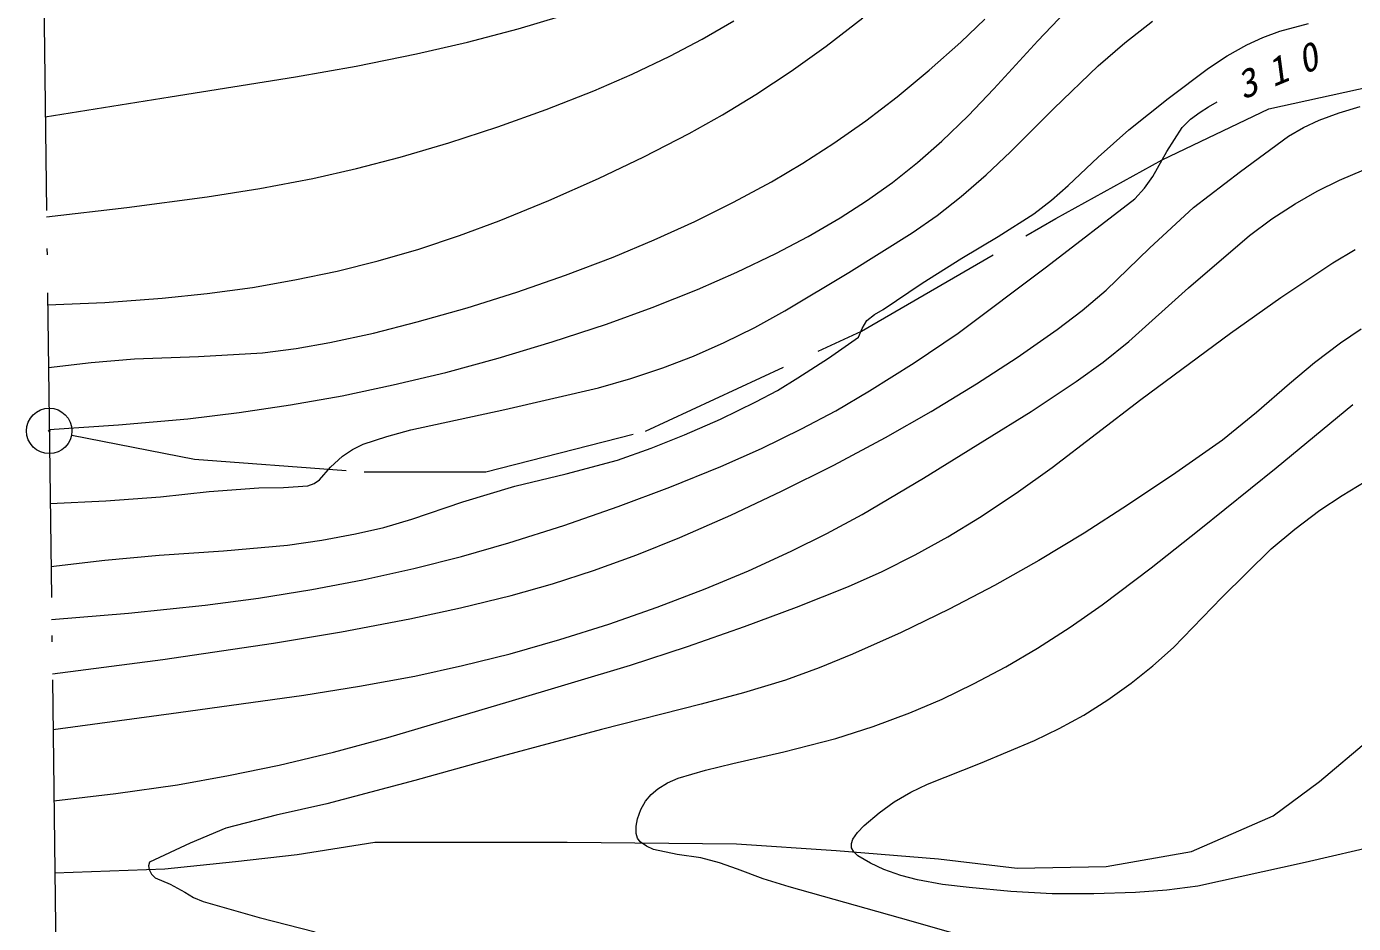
# Model space of a CAD drawing. Units: millimetres, scale not verified. Extents: x 61448 to 701448, y 5061 to 365061.
# Drawn here: x 293546 to 345858, y 246248 to 281592 of the extents above; entities that cross this region are included whole.
import ezdxf

# ---------------------------------------------------------------- set-up
doc = ezdxf.new("R2010")
doc.units = ezdxf.units.MM
doc.header["$LTSCALE"] = 1000
doc.linetypes.add('DASHED', pattern=[7.5, 6, -1.5])
doc.linetypes.add('LONG_DASHED_DOTTED', pattern=[15.25, 12, -1.5, 0.25, -1.5])
doc.layers.add('S-SUV', color=7, linetype='Continuous', lineweight=13)
doc.styles.add('ＭＳ ゴシック', font='')
doc.styles.get('ＭＳ ゴシック').set_extended_font_data('MS Gothic')

msp = doc.modelspace()

# ---------------------------------------------------------------- linework, layer by layer
at = {"layer": 'S-SUV', "linetype": 'LONG_DASHED_DOTTED'}
msp.add_line((293789, 316839), (295002, 221731), dxfattribs=at)
at = {"layer": 'S-SUV'}
for p, q in [((333416, 281033), (335196, 282899)), ((312932, 281508), (314555, 281990)), ((310931, 280980), (312932, 281508)), ((320182, 281095), (321436, 281823)), ((325072, 280820), (326514, 281930)), ((330376, 280974), (331328, 281886)), ((336847, 280951), (337942, 281808)), ((342951, 281404), (344079, 281706)), ((308918, 280511), (310931, 280980)), ((318907, 280424), (320182, 281095)), ((329137, 279870), (330376, 280974)), ((331685, 279132), (333416, 281033)), ((335791, 280047), (336847, 280951)), ((341653, 280875), (342286, 281166)), ((342286, 281166), (342951, 281404)), ((306541, 280028), (308918, 280511)), ((317418, 279715), (318907, 280424)), ((323696, 279838), (325072, 280820)), ((340144, 279956), (340880, 280440)), ((340880, 280440), (341653, 280875)), ((304149, 279604), (306541, 280028)), ((327866, 278817), (329137, 279870)), ((334040, 278365), (335791, 280047)), ((338551, 278763), (340144, 279956)), ((299209, 278822), (304149, 279604)), ((315911, 279065), (317418, 279715)), ((322295, 278912), (323696, 279838)), ((294284, 278033), (299209, 278822)), ((314027, 278325), (315911, 279065)), ((320990, 278114), (322295, 278912)), ((330672, 278076), (331685, 279132)), ((312122, 277641), (314027, 278325)), ((326634, 277876), (327866, 278817)), ((332341, 276650), (334040, 278365)), ((336996, 277523), (338551, 278763)), ((339815, 278215), (340141, 278423)), ((340141, 278423), (340480, 278631)), ((345299, 278198), (346127, 278440)), ((319664, 277375), (320990, 278114)), ((325374, 276990), (326634, 277876)), ((329624, 277072), (330672, 278076)), ((339103, 277619), (339436, 277938)), ((339436, 277938), (339815, 278215)), ((343886, 277613), (344505, 277903)), ((344505, 277903), (345299, 278198)), ((310201, 277009), (312122, 277641)), ((317888, 276462), (319664, 277375)), ((335787, 276447), (336996, 277523)), ((338505, 276673), (339103, 277619)), ((341401, 275885), (343294, 277268)), ((343294, 277268), (343886, 277613)), ((308275, 276439), (310201, 277009)), ((324156, 276203), (325374, 276990)), ((328669, 276235), (329624, 277072)), ((306555, 275993), (308275, 276439)), ((316091, 275607), (317888, 276462)), ((327683, 275452), (328669, 276235)), ((331384, 275745), (332341, 276650)), ((334616, 275324), (335787, 276447)), ((337951, 275680), (338505, 276673)), ((304830, 275608), (306555, 275993)), ((322915, 275473), (324156, 276203)), ((330392, 274890), (331384, 275745)), ((339548, 274456), (341401, 275885)), ((345309, 275539), (346270, 275942)), ((300665, 274880), (302748, 275214)), ((302748, 275214), (304830, 275608)), ((314143, 274743), (316091, 275607)), ((321420, 274667), (322915, 275473)), ((326666, 274726), (327683, 275452)), ((333955, 274746), (334616, 275324)), ((337234, 274808), (337616, 275225)), ((337616, 275225), (337951, 275680)), ((344422, 275101), (345309, 275539)), ((297503, 274456), (300665, 274880)), ((312182, 273940), (314143, 274743)), ((319896, 273913), (321420, 274667)), ((325621, 274055), (326666, 274726)), ((329440, 274146), (330392, 274890)), ((333256, 274217), (333955, 274746)), ((333755, 272125), (337234, 274808)), ((343562, 274611), (344422, 275101)), ((294334, 274092), (297503, 274456)), ((328461, 273457), (329440, 274146)), ((331853, 273314), (333256, 274217)), ((337812, 272856), (339548, 274456)), ((342640, 274010), (343562, 274611)), ((310609, 273354), (312182, 273940)), ((318293, 273182), (319896, 273913)), ((324365, 273324), (325621, 274055)), ((341760, 273364), (342640, 274010)), ((309017, 272824), (310609, 273354)), ((316676, 272509), (318293, 273182)), ((323081, 272647), (324365, 273324)), ((325965, 271895), (328461, 273457)), ((330418, 272464), (331853, 273314)), ((339356, 271292), (341760, 273364)), ((307411, 272362), (309017, 272824)), ((321549, 271912), (323081, 272647)), ((336115, 271208), (337812, 272856)), ((345040, 272278), (345928, 272804)), ((305791, 271959), (307411, 272362)), ((314789, 271791), (316676, 272509)), ((328851, 271480), (330418, 272464)), ((330272, 269515), (333755, 272125)), ((343001, 270913), (345040, 272278)), ((302453, 271315), (304127, 271607)), ((304127, 271607), (305791, 271959)), ((312882, 271129), (314789, 271791)), ((320002, 271236), (321549, 271912)), ((323447, 270389), (325965, 271895)), ((298890, 270883), (300670, 271069)), ((300670, 271069), (302453, 271315)), ((310918, 270512), (312882, 271129)), ((318210, 270522), (320002, 271236)), ((327312, 270443), (328851, 271480)), ((335161, 270403), (336115, 271208)), ((337007, 269187), (339356, 271292)), ((294379, 270625), (296636, 270724)), ((296636, 270724), (298890, 270883)), ((308943, 269954), (310918, 270512)), ((316404, 269866), (318210, 270522)), ((341015, 269511), (343001, 270913)), ((307222, 269515), (308943, 269954)), ((322258, 269735), (323447, 270389)), ((326484, 269693), (326678, 270008)), ((326678, 270008), (326971, 270245)), ((326971, 270245), (327312, 270443)), ((334174, 269651), (335161, 270403)), ((305499, 269139), (307222, 269515)), ((314273, 269164), (316404, 269866)), ((321046, 269136), (322258, 269735)), ((326343, 269351), (326484, 269693)), ((328537, 268345), (330272, 269515)), ((332595, 268551), (334174, 269651)), ((337482, 266890), (341015, 269511)), ((346160, 269663), (345347, 269117)), ((302854, 268736), (304180, 268907)), ((304180, 268907), (305499, 269139)), ((312136, 268523), (314273, 269164)), ((319846, 268607), (321046, 269136)), ((325163, 268520), (326343, 269351)), ((335987, 268371), (337007, 269187)), ((345347, 269117), (344325, 268341)), ((296096, 268354), (297797, 268493)), ((297797, 268493), (300324, 268584)), ((300324, 268584), (302854, 268736)), ((310071, 267965), (312136, 268523)), ((318633, 268137), (319846, 268607)), ((323955, 267747), (325163, 268520)), ((330993, 267510), (332595, 268551)), ((334930, 267603), (335987, 268371)), ((294410, 268157), (296096, 268354)), ((308001, 267468), (310071, 267965)), ((317371, 267720), (318633, 268137)), ((326779, 267233), (328537, 268345)), ((344325, 268341), (343340, 267518)), ((305987, 267046), (308001, 267468)), ((312398, 266499), (316093, 267360)), ((316093, 267360), (317371, 267720)), ((323147, 267250), (323955, 267747)), ((329209, 266425), (330993, 267510)), ((333146, 266421), (334930, 267603)), ((343340, 267518), (342038, 266383)), ((303958, 266682), (305987, 267046)), ((320899, 266122), (322300, 266801)), ((322300, 266801), (323147, 267250)), ((325451, 266455), (326779, 267233)), ((333977, 264213), (337482, 266890)), ((299904, 266137), (301930, 266379)), ((301930, 266379), (303958, 266682)), ((308691, 265697), (312398, 266499)), ((324102, 265734), (325451, 266455)), ((327403, 265398), (329209, 266425)), ((331324, 265288), (333146, 266421)), ((342038, 266383), (340691, 265289)), ((342805, 264204), (345829, 266692)), ((294441, 265716), (297175, 265897)), ((297175, 265897), (299904, 266137)), ((319480, 265501), (320899, 266122)), ((306823, 265131), (307750, 265443)), ((307750, 265443), (308691, 265697)), ((318169, 264977), (319480, 265501)), ((322520, 264966), (324102, 265734)), ((325375, 264314), (327403, 265398)), ((328914, 263799), (331324, 265288)), ((340691, 265289), (338858, 264002)), ((306004, 264667), (306393, 264922)), ((306393, 264922), (306823, 265131)), ((316839, 264511), (318169, 264977)), ((320919, 264256), (322520, 264966)), ((305102, 263734), (305533, 264224)), ((305533, 264224), (306004, 264667)), ((314823, 263969), (316839, 264511)), ((318906, 263437), (320919, 264256)), ((323316, 263281), (325375, 264314)), ((332562, 263202), (333977, 264213)), ((339771, 261762), (342805, 264204)), ((304882, 263587), (305102, 263734)), ((312791, 263484), (314823, 263969)), ((326486, 262369), (328914, 263799)), ((338858, 264002), (336983, 262759)), ((345407, 263117), (346318, 263658)), ((298832, 263060), (300741, 263265)), ((300741, 263265), (302710, 263415)), ((302710, 263415), (303683, 263426)), ((303683, 263426), (304642, 263498)), ((304642, 263498), (304882, 263587)), ((310747, 262859), (312791, 263484)), ((316871, 262674), (318906, 263437)), ((321312, 262338), (323316, 263281)), ((331121, 262245), (332562, 263202)), ((294478, 262792), (296675, 262897)), ((296675, 262897), (298832, 263060)), ((308730, 262178), (310747, 262859)), ((314724, 261932), (316871, 262674)), ((336983, 262759), (335241, 261630)), ((344535, 262530), (345407, 263117)), ((307629, 261857), (308730, 262178)), ((319295, 261454), (321312, 262338)), ((325101, 261613), (326486, 262369)), ((329865, 261483), (331121, 262245)), ((343553, 261789), (344535, 262530)), ((305184, 261349), (306521, 261596)), ((306521, 261596), (307629, 261857)), ((312560, 261247), (314724, 261932)), ((323695, 260915), (325101, 261613)), ((335241, 261630), (333458, 260547)), ((337877, 260258), (339771, 261762)), ((342616, 261008), (343553, 261789)), ((301306, 260930), (303836, 261161)), ((303836, 261161), (305184, 261349)), ((310695, 260714), (312560, 261247)), ((317607, 260776), (319295, 261454)), ((328579, 260773), (329865, 261483)), ((294510, 260314), (296639, 260566)), ((296639, 260566), (298775, 260759)), ((298775, 260759), (301306, 260930)), ((308816, 260239), (310695, 260714)), ((315900, 260155), (317607, 260776)), ((322012, 260148), (323695, 260915)), ((327274, 260120), (328579, 260773)), ((333458, 260547), (331705, 259566)), ((340669, 259089), (342616, 261008)), ((306807, 259792), (308816, 260239)), ((314283, 259636), (315900, 260155)), ((320303, 259434), (322012, 260148)), ((325945, 259523), (327274, 260120)), ((335953, 258807), (337877, 260258)), ((304796, 259406), (306807, 259792)), ((312657, 259178), (314283, 259636)), ((323906, 258706), (325945, 259523)), ((331705, 259566), (329915, 258634)), ((300593, 258794), (302694, 259070)), ((302694, 259070), (304796, 259406)), ((310657, 258682), (312657, 259178)), ((318414, 258713), (320303, 259434)), ((338764, 257126), (340669, 259089)), ((294537, 258223), (297561, 258478)), ((297561, 258478), (300593, 258794)), ((308653, 258247), (310657, 258682)), ((316503, 258048), (318414, 258713)), ((321852, 257949), (323906, 258706)), ((329915, 258634), (328025, 257716)), ((334691, 257923), (335953, 258807)), ((305968, 257739), (308653, 258247)), ((314565, 257434), (316503, 258048)), ((319608, 257161), (321852, 257949)), ((333405, 257095), (334691, 257923)), ((303285, 257292), (305968, 257739)), ((312611, 256878), (314565, 257434)), ((328025, 257716), (326111, 256854)), ((298923, 256656), (303285, 257292)), ((310739, 256407), (312611, 256878)), ((317354, 256433), (319608, 257161)), ((326111, 256854), (324799, 256319)), ((332155, 256362), (333405, 257095)), ((337951, 256398), (338764, 257126)), ((294564, 256080), (298923, 256656)), ((308855, 255994), (310739, 256407)), ((312568, 254993), (317354, 256433)), ((330884, 255686), (332155, 256362)), ((337100, 255716), (337951, 256398)), ((306674, 255593), (308855, 255994)), ((323466, 255840), (321812, 255336)), ((324799, 256319), (323466, 255840)), ((304483, 255250), (306674, 255593)), ((321812, 255336), (320140, 254890)), ((329639, 255091), (330884, 255686)), ((336178, 255060), (337100, 255716)), ((299533, 254564), (304483, 255250)), ((307787, 253573), (312568, 254993)), ((320140, 254890), (316211, 253895)), ((328370, 254552), (329639, 255091)), ((335225, 254456), (336178, 255060)), ((294592, 253885), (299533, 254564)), ((326918, 254016), (328370, 254552)), ((334262, 253926), (335225, 254456)), ((316211, 253895), (312295, 252842)), ((325447, 253536), (326918, 254016)), ((333283, 253456), (334262, 253926)), ((305653, 253002), (307787, 253573)), ((323408, 253013), (325447, 253536)), ((331157, 252559), (333283, 253456)), ((344519, 251837), (346451, 253473)), ((303512, 252492), (305653, 253002)), ((312295, 252842), (308851, 251876)), ((321391, 252557), (323408, 253013)), ((301505, 252073), (303512, 252492)), ((319230, 251969), (320307, 252293)), ((320307, 252293), (321391, 252557)), ((329061, 251739), (331157, 252559)), ((297065, 251367), (299496, 251716)), ((299496, 251716), (301505, 252073)), ((308851, 251876), (305389, 250968)), ((318431, 251552), (318813, 251786)), ((318813, 251786), (319230, 251969)), ((328407, 251422), (329061, 251739)), ((342686, 250494), (344519, 251837)), ((294628, 251077), (297065, 251367)), ((317951, 251063), (318165, 251325)), ((318165, 251325), (318431, 251552)), ((327754, 251036), (328407, 251422)), ((305389, 250968), (303392, 250514)), ((317639, 250372), (317769, 250734)), ((317769, 250734), (317951, 251063)), ((326566, 250110), (327164, 250614)), ((327164, 250614), (327754, 251036)), ((303392, 250514), (301397, 249998)), ((317574, 249792), (317576, 250077)), ((317576, 250077), (317639, 250372)), ((326307, 249839), (326566, 250110)), ((339477, 249087), (342686, 250494)), ((301397, 249998), (300001, 249411)), ((317632, 249612), (317574, 249792)), ((317741, 249466), (317632, 249612)), ((326068, 249394), (326125, 249567)), ((326125, 249567), (326307, 249839)), ((348166, 249632), (343950, 248647)), ((300001, 249411), (298393, 248659)), ((304216, 248963), (307276, 249450)), ((307276, 249450), (314858, 249450)), ((314858, 249450), (321536, 249380)), ((317991, 249289), (317741, 249466)), ((318269, 249165), (317991, 249289)), ((319200, 248968), (318269, 249165)), ((321536, 249380), (325466, 249119)), ((325466, 249119), (329493, 248792)), ((326074, 249230), (326068, 249394)), ((326163, 249065), (326074, 249230)), ((326321, 248913), (326163, 249065)), ((336106, 248497), (339477, 249087)), ((298393, 248659), (298354, 248524)), ((298354, 248524), (298378, 248371)), ((298999, 248406), (301781, 248685)), ((301781, 248685), (304216, 248963)), ((320128, 248834), (319200, 248968)), ((320863, 248638), (320128, 248834)), ((321576, 248384), (320863, 248638)), ((326821, 248618), (326321, 248913)), ((327348, 248377), (326821, 248618)), ((329493, 248792), (332603, 248432)), ((332603, 248432), (336106, 248497)), ((343950, 248647), (339720, 247721)), ((294664, 248242), (298999, 248406)), ((298378, 248371), (298472, 248190)), ((298472, 248190), (298612, 248049)), ((298612, 248049), (299206, 247798)), ((322585, 248010), (321576, 248384)), ((323616, 247693), (322585, 248010)), ((328018, 248136), (327348, 248377)), ((328669, 247966), (328018, 248136)), ((329662, 247788), (328669, 247966)), ((299206, 247798), (299785, 247487)), ((299785, 247487), (300127, 247273)), ((328420, 246333), (323616, 247693)), ((330714, 247662), (329662, 247788)), ((332355, 247511), (330714, 247662)), ((333977, 247422), (332355, 247511)), ((337261, 247471), (335620, 247416)), ((338495, 247566), (337261, 247471)), ((339720, 247721), (338495, 247566)), ((300127, 247273), (300509, 247107)), ((300509, 247107), (302713, 246482)), ((335620, 247416), (333977, 247422)), ((302713, 246482), (304925, 245916)), ((333216, 244975), (328420, 246333))]:
    msp.add_line(p, q, dxfattribs=at)
at = {"layer": 'S-SUV', "linetype": 'DASHED'}
for p, q in [((342517, 278346), (348053, 279562)), ((338320, 276338), (342517, 278346)), ((334122, 274026), (338320, 276338)), ((326457, 269586), (334122, 274026)), ((317946, 265649), (326457, 269586)), ((295326, 265486), (300163, 264550)), ((311652, 264050), (317946, 265649)), ((300163, 264550), (306857, 264050)), ((306857, 264050), (311652, 264050))]:
    msp.add_line(p, q, dxfattribs=at)
at = {"layer": 'S-SUV'}
for radius in [896, 27]:
    msp.add_circle((294442, 265657), radius, dxfattribs=at)

# ---------------------------------------------------------------- texts
at = {"layer": 'S-SUV', "insert": (341506, 278686), "char_height": 1100, "attachment_point": 7, "rotation": 22.5, "style": 'ＭＳ ゴシック'}
msp.add_mtext('\\T1.73;\\Q15;310', dxfattribs=at)

doc.saveas('drawing.dxf')
